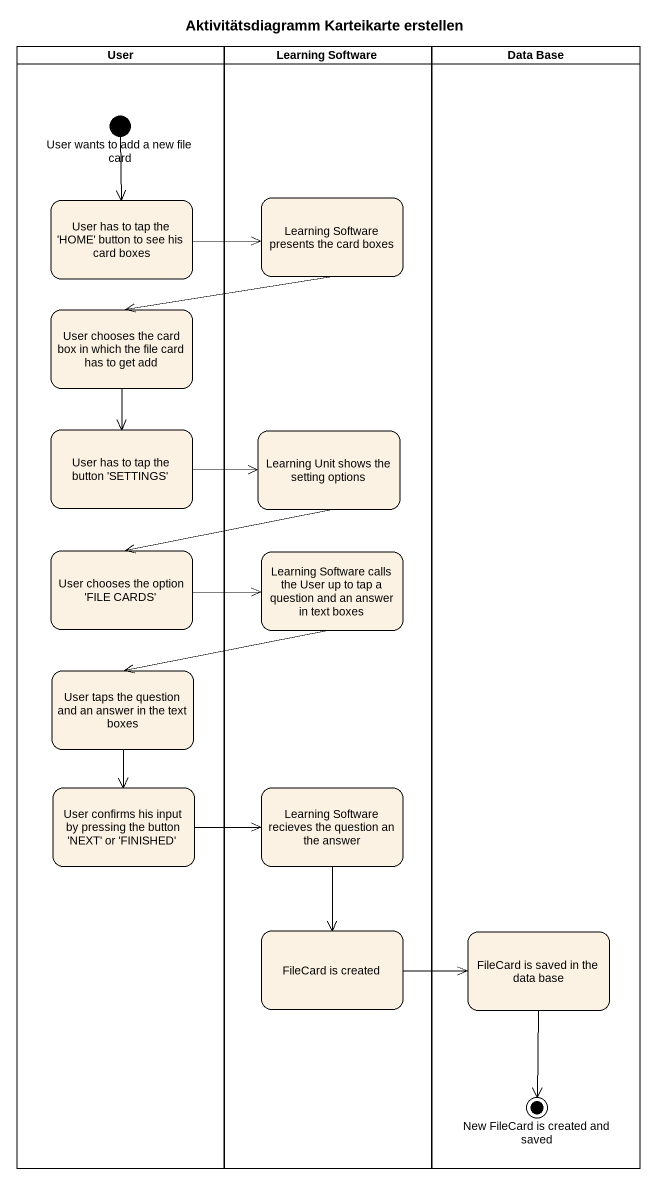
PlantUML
@startuml
title Aktivitätsdiagramm Karteikarte erstellen
hide empty description
state User <<partition>> {
  state "User wants to add a new file card" as User_wants_to_add_a_new <<start>>
  state "User has to tap the 'HOME' button to see his card boxes" as User_has_to_tap_the_HOME
  state "User chooses the card box in which the file card has to get add" as User_chooses_the_card_box
  state "User has to tap the button 'SETTINGS'" as User_has_to_tap_the_button
  state "User chooses the option 'FILE CARDS'" as User_chooses_the_option
  state "User taps the question and an answer in the text boxes" as User_taps_the_question_and
  state "User confirms his input by pressing the button 'NEXT' or 'FINISHED'" as User_confirms_his_input_by
}
state "Learning Software" as Learning_Software <<partition>> {
  state "Learning Software presents the card boxes" as Learning_Software_presents
  state "Learning Unit shows the setting options" as Learning_Unit_shows_the
  state "Learning Software calls the User up to tap a question and an answer in text boxes" as Learning_Software_calls_the
  state "Learning Software recieves the question an the answer" as Learning_Software_recieves
  state "FileCard is created" as FileCard_is_created
}
state "Data Base" as Data_Base <<partition>> {
  state "FileCard is saved in the data base" as FileCard_is_saved_in_the
  state "New FileCard is created and saved" as New_FileCard_is_created_and <<end>>
}
User_wants_to_add_a_new --> User_has_to_tap_the_HOME
User_has_to_tap_the_HOME -right-> Learning_Software_presents
Learning_Software_presents -left-> User_chooses_the_card_box
User_chooses_the_card_box --> User_has_to_tap_the_button
User_has_to_tap_the_button -right-> Learning_Unit_shows_the
Learning_Unit_shows_the -left-> User_chooses_the_option
User_chooses_the_option -right-> Learning_Software_calls_the
Learning_Software_calls_the -left-> User_taps_the_question_and
User_taps_the_question_and --> User_confirms_his_input_by
User_confirms_his_input_by -right-> Learning_Software_recieves
Learning_Software_recieves --> FileCard_is_created
FileCard_is_created -right-> FileCard_is_saved_in_the
FileCard_is_saved_in_the --> New_FileCard_is_created_and
@enduml
